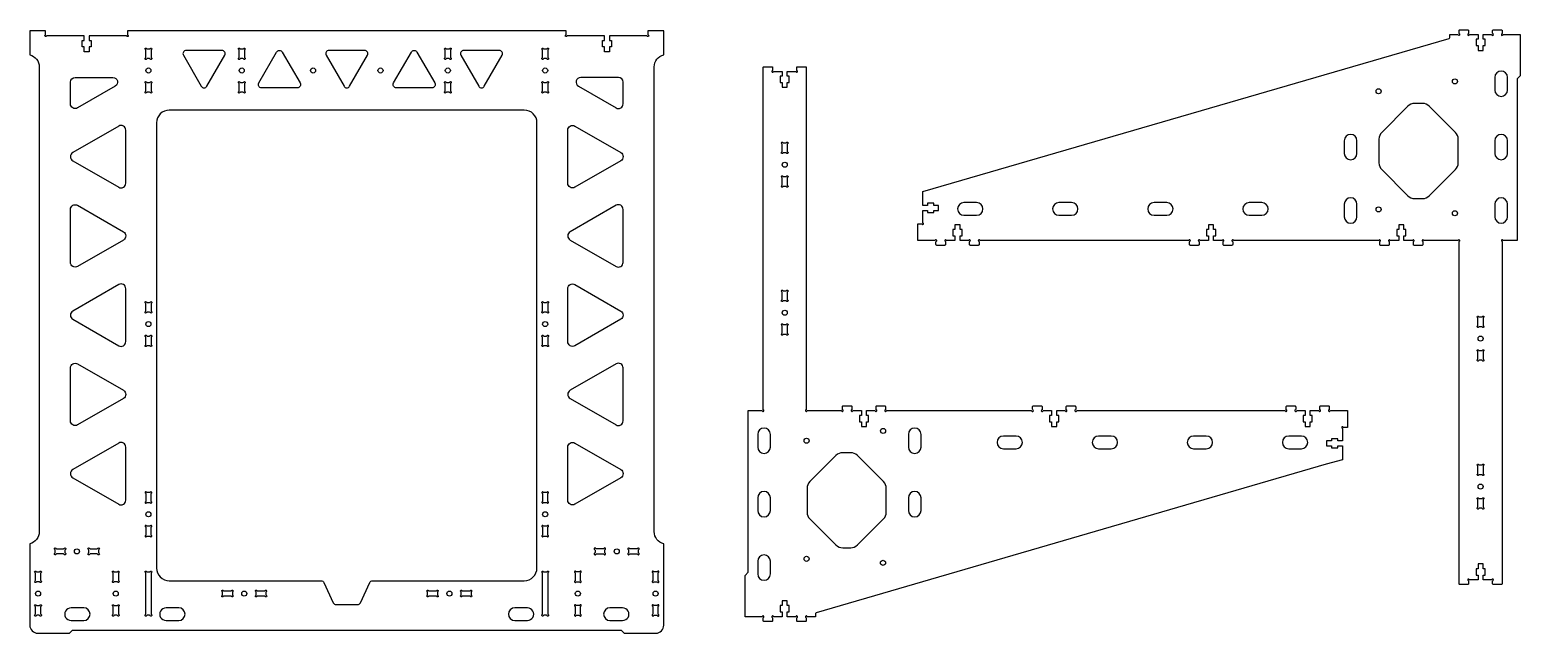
# Model space of a CAD drawing. Extents: x 46 to 2016, y 21 to 402.
# Drawn here: x 46 to 986, y 21 to 402 of the extents above; entities that cross this region are included whole.
import ezdxf

# ---------------------------------------------------------------- set-up
doc = ezdxf.new("R2010")
doc.units = 0
doc.header["$MEASUREMENT"] = 0
doc.layers.get('0').update_dxf_attribs({"linetype": 'CONTINUOUS'})

msp = doc.modelspace()

# ---------------------------------------------------------------- linework, layer by layer
at = {"color": 0}
msp.add_line((508.333552, 377.889804), (508.333555, 377.889804), dxfattribs=at)
for points in [[(420.648023, 20.984382), (440.648019, 20.984382, 0.4142137004), (445.648014, 25.984382), (445.648014, 77.334382, -0.3419984508), (439.64802, 85.080349), (439.648018, 378.238417, -0.3419983241), (445.648014, 385.984367), (445.648014, 400.984383), (435.648024, 400.984383), (435.648024, 398.750363, 0.2679491924), (435.898024, 398.31735, -1.3032230416), (435.215012, 397.634336, 0.2679482665), (434.782, 397.884334), (411.423028, 397.884337), (411.423028, 394.884366), (412.698023, 394.884366), (412.698023, 390.884337), (411.423028, 390.884337), (411.423028, 387.884337), (408.223017, 387.884337), (408.223017, 390.884337), (406.948023, 390.884337), (406.948023, 394.884366), (408.223017, 394.884366), (408.223017, 397.884337), (384.864047, 397.884337, 0.2679491924), (384.431033, 397.634337, -1.3032230416), (383.748019, 398.317349, 0.2679482665), (383.998018, 398.750361), (383.998021, 400.984383), (107.298022, 400.984383), (107.298022, 398.750363, 0.2679491924), (107.548022, 398.31735, -1.3032230416), (106.86501, 397.634336, 0.2679482665), (106.431998, 397.884334), (83.073026, 397.884337), (83.073026, 394.884366), (84.34802, 394.884366), (84.34802, 390.884337), (83.073026, 390.884337), (83.073026, 387.884337), (79.873015, 387.884337), (79.873015, 390.884337), (78.59802, 390.884337), (78.59802, 394.884366), (79.873015, 394.884366), (79.873015, 397.884337), (56.514045, 397.884337, 0.2679491924), (56.081031, 397.634337, -1.3032230416), (55.398017, 398.317349, 0.2679482665), (55.648016, 398.750361), (55.648019, 400.984383), (45.648029, 400.984383), (45.648029, 385.984368, -0.3419983241), (51.648009, 378.238417), (51.648026, 85.080349, -0.3419984508), (45.648029, 77.334382), (45.648029, 25.984382, 0.4142137004), (50.648024, 20.984382), (70.64802, 20.984382), (72.648024, 22.984382), (418.648156, 22.984243), (420.64816, 20.984243)], [(941.518133, 398.179905), (941.518092, 398.679293), (942.018133, 398.679293), (946.502555, 398.679293, -0.2679491924), (946.935567, 398.429293, 1.3032230416), (947.618581, 399.112304, -0.2679482665), (947.368583, 399.545316), (947.368583, 401.179345, -0.4142135624), (947.868583, 401.679345), (952.86858, 401.679345, -0.4142135624), (953.36858, 401.179345), (953.368577, 399.545318, -0.2679491924), (953.118577, 399.112305, 1.3032230416), (953.801589, 398.429291, -0.2679482665), (954.234601, 398.67929), (959.368566, 398.679293), (959.368566, 395.679321), (958.093572, 395.679321), (958.093572, 391.679293), (959.368566, 391.679293), (959.368566, 388.679293), (962.568577, 388.679293), (962.568577, 391.679293), (963.843572, 391.679293), (963.843572, 395.679321), (962.568577, 395.679321), (962.568577, 398.679293), (967.702571, 398.679293, -0.2679491924), (968.135583, 398.429293, 1.3032230416), (968.818597, 399.112304, -0.2679482665), (968.568599, 399.545316), (968.568599, 401.179345, -0.4142135624), (969.068599, 401.679345), (974.068597, 401.679345, -0.4142135624), (974.568597, 401.179345), (974.568594, 399.545318, -0.2679491924), (974.318594, 399.112305, 1.3032230416), (975.001605, 398.429291, -0.2679482805), (975.434617, 398.67929), (985.968581, 398.679291), (985.968581, 393.679291), (985.968581, 372.679323), (983.968581, 370.679319), (983.968581, 268.679321), (975.434617, 268.679324, -0.2679482665), (975.001606, 268.929322, 1.3032230416), (974.318594, 268.246307, -0.2679491924), (974.568594, 267.813295), (974.568597, 52.179238, -0.4142135624), (974.068597, 51.679238), (969.068599, 51.679238, -0.4142135624), (968.568599, 52.179238), (968.568599, 53.813266, -0.2679482665), (968.818597, 54.246278, 1.3032230298), (968.135583, 54.92929, -0.2679491924), (967.702571, 54.67929), (962.568577, 54.67929), (962.568577, 57.679262), (963.843572, 57.679262), (963.843572, 61.67929), (962.568577, 61.67929), (962.568577, 64.67929), (959.368566, 64.67929), (959.368566, 61.67929), (958.093572, 61.67929), (958.093572, 57.679262), (959.368566, 57.679262), (959.368566, 54.67929), (954.234601, 54.679293, -0.2679482665), (953.801589, 54.929291, 1.3032230416), (953.118577, 54.246276, -0.2679491924), (953.368577, 53.813264), (953.36858, 52.179238, -0.4142135624), (952.86858, 51.679238), (947.868583, 51.679238, -0.4142135624), (947.368583, 52.179227), (947.368583, 267.813297, -0.2679482665), (947.618581, 268.246309, 1.3032230416), (946.935567, 268.929321, -0.2679491924), (946.502555, 268.679321), (925.434617, 268.679324, -0.2679482665), (925.001606, 268.929322, 1.3032230416), (924.318594, 268.246307, -0.2679491924), (924.568594, 267.813295), (924.568597, 266.179269, -0.4142135624), (924.068597, 265.679269), (919.068599, 265.679269, -0.4142135624), (918.568599, 266.179269), (918.568599, 267.813297, -0.2679482665), (918.818597, 268.246309, 1.3032230416), (918.135583, 268.929321, -0.2679491924), (917.702571, 268.679321), (912.568577, 268.679321), (912.568577, 271.679293), (913.843572, 271.679293), (913.843572, 275.679321), (912.568577, 275.679321), (912.568577, 278.679321), (909.368566, 278.679321), (909.368566, 275.679321), (908.093572, 275.679321), (908.093572, 271.679293), (909.368566, 271.679293), (909.368566, 268.679321), (904.234601, 268.679324, -0.2679482665), (903.801589, 268.929322, 1.3032230416), (903.118577, 268.246307, -0.2679491924), (903.368577, 267.813295), (903.36858, 266.179269, -0.4142135624), (902.86858, 265.679269), (897.868583, 265.679269, -0.4142135624), (897.368583, 266.179269), (897.368583, 267.813297, -0.2679482665), (897.618581, 268.246309, 1.3032230416), (896.935567, 268.929321, -0.2679491924), (896.502555, 268.679321), (805.434613, 268.679324, -0.2679482665), (805.001602, 268.929322, 1.3032230416), (804.31859, 268.246307, -0.2679491924), (804.56859, 267.813295), (804.568593, 266.179269, -0.4142135624), (804.068593, 265.679269), (799.068595, 265.679269, -0.4142135624), (798.568595, 266.179269), (798.568595, 267.813297, -0.2679482665), (798.818593, 268.246309, 1.3032230416), (798.135579, 268.929321, -0.2679491924), (797.702567, 268.679321), (792.568573, 268.679321), (792.568573, 271.679293), (793.843568, 271.679293), (793.843568, 275.679321), (792.568573, 275.679321), (792.568573, 278.679321), (789.368562, 278.679321), (789.368562, 275.679321), (788.093568, 275.679321), (788.093568, 271.679293), (789.368562, 271.679293), (789.368562, 268.679321), (784.234597, 268.679324, -0.2679482665), (783.801586, 268.929322, 1.3032230416), (783.118574, 268.246307, -0.2679491924), (783.368574, 267.813295), (783.368577, 266.179269, -0.4142135624), (782.868577, 265.679269), (777.868579, 265.679269, -0.4142135624), (777.368579, 266.179269), (777.368579, 267.813297, -0.2679482665), (777.618577, 268.246309, 1.3032230416), (776.935563, 268.929321, -0.2679491924), (776.502551, 268.679321), (645.434617, 268.679324, -0.2679482665), (645.001605, 268.929322, 1.3032230416), (644.318593, 268.246307, -0.2679491924), (644.568593, 267.813295), (644.568596, 266.179269, -0.4142135624), (644.068596, 265.679269), (639.068599, 265.679269, -0.4142135624), (638.568599, 266.179269), (638.568599, 267.813297, -0.2679482665), (638.818597, 268.246309, 1.3032230416), (638.135583, 268.929321, -0.2679491924), (637.702571, 268.679321), (632.568577, 268.679321), (632.568577, 271.679293), (633.843571, 271.679293), (633.843571, 275.679321), (632.568577, 275.679321), (632.568577, 278.679321), (629.368566, 278.679321), (629.368566, 275.679321), (628.093571, 275.679321), (628.093571, 271.679293), (629.368566, 271.679293), (629.368566, 268.679321), (624.234601, 268.679324, -0.2679482665), (623.801589, 268.929322, 1.3032230416), (623.118577, 268.246307, -0.2679491924), (623.368577, 267.813295), (623.36858, 266.179269, -0.4142135624), (622.86858, 265.679269), (617.868583, 265.679269, -0.4142135624), (617.368583, 266.179269), (617.368583, 267.813297, -0.2679482665), (617.618581, 268.246309, 1.3032230416), (616.935566, 268.929321, -0.2679491924), (616.502554, 268.679321), (605.968554, 268.679321), (605.968554, 279.32932), (608.202601, 279.32932, -0.2679491924), (608.635613, 279.07932, 1.3032230298), (609.318627, 279.762332, -0.2679482665), (609.068629, 280.195344), (609.068626, 287.729315), (612.068598, 287.729315), (612.068598, 286.45432), (616.068626, 286.45432), (616.068626, 287.729315), (619.068626, 287.729315), (619.068626, 290.929326), (616.068626, 290.929326), (616.068626, 292.20432), (612.068598, 292.20432), (612.068598, 290.929326), (609.068626, 290.929326), (609.068626, 299.677483), (941.15807, 396.258644, 0.3333698242), (941.518133, 396.738663), (941.518133, 398.179293)], [(541.384016, 31.889138), (541.384057, 31.389749), (540.884016, 31.389749), (536.399594, 31.389749, -0.2679491924), (535.966581, 31.639749, 1.3032230416), (535.283567, 30.956738, -0.2679482665), (535.533566, 30.523726), (535.533566, 28.889697, -0.4142135624), (535.033566, 28.389697), (530.033569, 28.389697, -0.4142135624), (529.533569, 28.889697), (529.533572, 30.523724, -0.2679491924), (529.783572, 30.956736, 1.3032230416), (529.10056, 31.63975, -0.2679482665), (528.667548, 31.389752), (523.533583, 31.389749), (523.533583, 34.389721), (524.808577, 34.389721), (524.808577, 38.389749), (523.533583, 38.389749), (523.533583, 41.389749), (520.333572, 41.389749), (520.333572, 38.389749), (519.058577, 38.389749), (519.058577, 34.389721), (520.333572, 34.389721), (520.333572, 31.389749), (515.199578, 31.389749, -0.2679491924), (514.766565, 31.639749, 1.3032230416), (514.083551, 30.956738, -0.2679482665), (514.33355, 30.523726), (514.33355, 28.889697, -0.4142135624), (513.83355, 28.389697), (508.833552, 28.389697, -0.4142135624), (508.333552, 28.889697), (508.333555, 30.523724, -0.2679491924), (508.583555, 30.956736, 1.3032230416), (507.900544, 31.63975, -0.2679482805), (507.467532, 31.389752), (496.933568, 31.389751), (496.933568, 36.389751), (496.933568, 57.389719), (498.933568, 59.389723), (498.933568, 161.389721), (507.467532, 161.389718, -0.2679482665), (507.900543, 161.139719, 1.3032230416), (508.583555, 161.822734, -0.2679491924), (508.333555, 162.255747), (508.333552, 377.889804, -0.4142135624), (508.833552, 378.389804), (513.83355, 378.389804, -0.4142135624), (514.33355, 377.889804), (514.33355, 376.255776, -0.2679482665), (514.083551, 375.822764, 1.3032230298), (514.766565, 375.139752, -0.2679491924), (515.199578, 375.389752), (520.333572, 375.389752), (520.333572, 372.38978), (519.058577, 372.38978), (519.058577, 368.389752), (520.333572, 368.389752), (520.333572, 365.389752), (523.533583, 365.389752), (523.533583, 368.389752), (524.808577, 368.389752), (524.808577, 372.38978), (523.533583, 372.38978), (523.533583, 375.389752), (528.667548, 375.389749, -0.2679482665), (529.10056, 375.13975, 1.3032230416), (529.783572, 375.822765, -0.2679491924), (529.533572, 376.255778), (529.533569, 377.889804, -0.4142135624), (530.033569, 378.389804), (535.033566, 378.389804, -0.4142135624), (535.533566, 377.889796), (535.533566, 162.255745, -0.2679482665), (535.283567, 161.822733, 1.3032230416), (535.966581, 161.139721, -0.2679491924), (536.399594, 161.389721), (547.467532, 161.389718), (557.467532, 161.389718, -0.2679482665), (557.900543, 161.139719, 1.3032230416), (558.583555, 161.822734, -0.2679491924), (558.333555, 162.255747), (558.333552, 163.889773, -0.4142135624), (558.833552, 164.389773), (563.83355, 164.389773, -0.4142135624), (564.33355, 163.889773), (564.33355, 162.255745, -0.2679482665), (564.083551, 161.822733, 1.3032230416), (564.766565, 161.139721, -0.2679491924), (565.199578, 161.389721), (570.333572, 161.389721), (570.333572, 158.389749), (569.058577, 158.389749), (569.058577, 154.389721), (570.333572, 154.389721), (570.333572, 151.389721), (573.533583, 151.389721), (573.533583, 154.389721), (574.808577, 154.389721), (574.808577, 158.389749), (573.533583, 158.389749), (573.533583, 161.389721), (578.667548, 161.389718, -0.2679482665), (579.10056, 161.139719, 1.3032230416), (579.783572, 161.822734, -0.2679491924), (579.533572, 162.255747), (579.533569, 163.889773, -0.4142135624), (580.033569, 164.389773), (585.033566, 164.389773, -0.4142135624), (585.533566, 163.889773), (585.533566, 162.255745, -0.2679482665), (585.283567, 161.822733, 1.3032230416), (585.966581, 161.139721, -0.2679491924), (586.399594, 161.389721), (677.467536, 161.389718, -0.2679482665), (677.900547, 161.139719, 1.3032230416), (678.583559, 161.822734, -0.2679491924), (678.333559, 162.255747), (678.333556, 163.889773, -0.4142135624), (678.833556, 164.389773), (683.833554, 164.389773, -0.4142135624), (684.333554, 163.889773), (684.333554, 162.255745, -0.2679482665), (684.083555, 161.822733, 1.3032230416), (684.766569, 161.139721, -0.2679491924), (685.199582, 161.389721), (690.333576, 161.389721), (690.333576, 158.389749), (689.058581, 158.389749), (689.058581, 154.389721), (690.333576, 154.389721), (690.333576, 151.389721), (693.533587, 151.389721), (693.533587, 154.389721), (694.808581, 154.389721), (694.808581, 158.389749), (693.533587, 158.389749), (693.533587, 161.389721), (698.667552, 161.389718, -0.2679482665), (699.100563, 161.139719, 1.3032230416), (699.783575, 161.822734, -0.2679491924), (699.533575, 162.255747), (699.533572, 163.889773, -0.4142135624), (700.033572, 164.389773), (705.03357, 164.389773, -0.4142135624), (705.53357, 163.889773), (705.53357, 162.255745, -0.2679482665), (705.283571, 161.822733, 1.3032230416), (705.966585, 161.139721, -0.2679491924), (706.399598, 161.389721), (837.467532, 161.389718, -0.2679482665), (837.900544, 161.139719, 1.3032230416), (838.583556, 161.822734, -0.2679491924), (838.333556, 162.255747), (838.333553, 163.889773, -0.4142135624), (838.833553, 164.389773), (843.83355, 164.389773, -0.4142135624), (844.33355, 163.889773), (844.33355, 162.255745, -0.2679482665), (844.083551, 161.822733, 1.3032230416), (844.766565, 161.139721, -0.2679491924), (845.199578, 161.389721), (850.333572, 161.389721), (850.333572, 158.389749), (849.058578, 158.389749), (849.058578, 154.389721), (850.333572, 154.389721), (850.333572, 151.389721), (853.533583, 151.389721), (853.533583, 154.389721), (854.808578, 154.389721), (854.808578, 158.389749), (853.533583, 158.389749), (853.533583, 161.389721), (858.667548, 161.389718, -0.2679482665), (859.10056, 161.139719, 1.3032230416), (859.783572, 161.822734, -0.2679491924), (859.533572, 162.255747), (859.533569, 163.889773, -0.4142135624), (860.033569, 164.389773), (865.033566, 164.389773, -0.4142135624), (865.533566, 163.889773), (865.533566, 162.255745, -0.2679482665), (865.283567, 161.822733, 1.3032230416), (865.966582, 161.139721, -0.2679491924), (866.399595, 161.389721), (876.933595, 161.389721), (876.933595, 150.739722), (874.699548, 150.739722, -0.2679491924), (874.266535, 150.989722, 1.3032230298), (873.583521, 150.30671, -0.2679482665), (873.83352, 149.873698), (873.833523, 142.339727), (870.833551, 142.339727), (870.833551, 143.614722), (866.833523, 143.614722), (866.833523, 142.339727), (863.833523, 142.339727), (863.833523, 139.139716), (866.833523, 139.139716), (866.833523, 137.864722), (870.833551, 137.864722), (870.833551, 139.139716), (873.833523, 139.139716), (873.833523, 130.364086), (863.46246, 127.599067), (541.744079, 33.810397, 0.3333698242), (541.384016, 33.330379), (541.384016, 31.889749)]]:
    msp.add_lwpolyline(points, format="xyb", dxfattribs=at)
msp.add_lwpolyline([(107.298022, 400.984383), (107.306934, 400.984383)], dxfattribs=at)
for points in [[(118.573062, 383.917398, 0.2679482665), (118.823061, 384.35041), (118.823064, 388.81836, 0.2679491924), (118.573064, 389.251373, -1.3032230416), (119.256076, 389.934387, 0.2679482665), (119.689088, 389.684388), (121.256955, 389.684385, 0.2679491924), (121.689967, 389.934385, -1.3032230416), (122.372981, 389.251374, 0.2679482665), (122.122983, 388.818362), (122.122983, 384.350412, 0.2679491924), (122.372983, 383.9174, -1.3032230416), (121.689972, 383.234386, 0.2679482665), (121.25696, 383.484384), (119.689089, 383.484387, 0.2679491924), (119.256076, 383.234387, -1.3032230416)], [(153.839367, 366.113772, 0.5773502692), (157.346771, 366.113772), (168.619953, 385.639497, 0.5773502692), (166.866252, 388.676997), (144.319886, 388.676997, 0.5773502692), (142.566185, 385.639497)], [(178.149315, 389.934387, 0.2679482665), (178.582327, 389.684388), (180.150194, 389.684385, 0.2679491924), (180.583207, 389.934385, -1.3032230416), (181.266221, 389.251374, 0.2679482665), (181.016223, 388.818362), (181.016223, 384.350412, 0.2679491924), (181.266223, 383.9174, -1.3032230416), (180.583211, 383.234386, 0.2679482665), (180.150199, 383.484384), (178.582329, 383.484387, 0.2679491924), (178.149315, 383.234387, -1.3032230416), (177.466301, 383.917398, 0.2679482618), (177.7163, 384.35041), (177.716303, 388.81836, 0.2679491924), (177.466303, 389.251373, -1.3032230416)], [(201.385751, 387.664497, -0.5773502692), (204.893155, 387.664497), (216.166337, 368.138772, -0.5773502692), (214.412636, 365.101272), (191.866271, 365.101272, -0.5773502692), (190.112569, 368.138772)], [(243.885732, 366.113772, 0.5773502692), (247.393136, 366.113772), (258.666318, 385.639497, 0.5773502692), (256.912617, 388.676997), (234.366252, 388.676997, 0.5773502692), (232.61255, 385.639497)], [(276.87482, 365.101272, -0.5773502692), (275.121118, 368.138772), (286.3943, 387.664497, -0.5773502692), (289.901704, 387.664497), (301.174886, 368.138772, -0.5773502692), (299.421185, 365.101272)], [(307.498034, 389.251373, -1.3032230416), (308.181046, 389.934387, 0.2679482665), (308.614058, 389.684388), (310.181925, 389.684385, 0.2679491924), (310.614938, 389.934385, -1.3032230416), (311.297952, 389.251374, 0.2679482665), (311.047954, 388.818362), (311.047954, 384.350412, 0.2679491924), (311.297954, 383.9174, -1.3032230416), (310.614942, 383.234386, 0.2679482665), (310.18193, 383.484384), (308.61406, 383.484387, 0.2679491924), (308.181046, 383.234387, -1.3032230416), (307.498032, 383.917398, 0.2679482618), (307.748031, 384.35041), (307.748034, 388.81836, 0.2679491924)], [(319.374801, 388.676997, 0.5773502692), (317.621099, 385.639497), (328.894281, 366.113772, 0.5773502692), (332.401685, 366.113772), (343.674867, 385.639497, 0.5773502692), (341.921166, 388.676997)], [(372.039972, 383.234386, 0.2679482665), (371.60696, 383.484384), (370.03909, 383.484387, 0.2679491924), (369.606077, 383.234387, -1.3032230416), (368.923063, 383.917398, 0.2679482665), (369.173062, 384.35041), (369.173065, 388.81836, 0.2679491924), (368.923065, 389.251373, -1.3032230416), (369.606076, 389.934387, 0.2679482665), (370.039088, 389.684388), (371.606956, 389.684385, 0.2679491924), (372.039968, 389.934385, -1.3032230416), (372.722982, 389.251374, 0.2679482665), (372.472984, 388.818362), (372.472984, 384.350412, 0.2679491924), (372.722984, 383.9174, -1.3032230416)], [(71.2927, 368.645498, -0.414213558), (74.2927, 371.645498), (98.023548, 371.645498, -0.7673269939), (99.523548, 366.047422), (75.7927, 352.34641, -0.5773502692), (71.2927, 354.944486)], [(121.256955, 368.484386, 0.2679491924), (121.689967, 368.734386, -1.3032230416), (122.372981, 368.051374, 0.2679482665), (122.122983, 367.618362), (122.122983, 363.150413, 0.2679491924), (122.372983, 362.7174, -1.3032230416), (121.689972, 362.034386, 0.2679482665), (121.25696, 362.284384), (119.689089, 362.284387, 0.2679491924), (119.256076, 362.034387, -1.3032230416), (118.573062, 362.717399, 0.2679482665), (118.823061, 363.150411), (118.823064, 367.618361, 0.2679491924), (118.573064, 368.051374, -1.3032230416), (119.256076, 368.734388, 0.2679482665), (119.689088, 368.484389)], [(177.466301, 362.717399, 0.2679482665), (177.7163, 363.150411), (177.716303, 367.618361, 0.2679491924), (177.466303, 368.051374, -1.3032230416), (178.149315, 368.734388, 0.2679482665), (178.582327, 368.484389), (180.150194, 368.484386, 0.2679491924), (180.583207, 368.734386, -1.3032230416), (181.266221, 368.051374, 0.2679482665), (181.016223, 367.618362), (181.016223, 363.150413, 0.2679491924), (181.266223, 362.7174, -1.3032230416), (180.583211, 362.034386, 0.2679482665), (180.150199, 362.284384), (178.582329, 362.284387, 0.2679491924), (178.149315, 362.034387, -1.3032230416)], [(308.181046, 368.734388, 0.2679482665), (308.614058, 368.484389), (310.181925, 368.484386, 0.2679491924), (310.614938, 368.734386, -1.3032230416), (311.297952, 368.051374, 0.2679482665), (311.047954, 367.618362), (311.047954, 363.150413, 0.2679491924), (311.297954, 362.7174, -1.3032230416), (310.614942, 362.034386, 0.2679482665), (310.18193, 362.284384), (308.61406, 362.284387, 0.2679491924), (308.181046, 362.034387, -1.3032230416), (307.498032, 362.717399, 0.2679482665), (307.748031, 363.150411), (307.748034, 367.618361, 0.2679491924), (307.498034, 368.051374, -1.3032230416)], [(368.923065, 368.051374, -1.3032230416), (369.606076, 368.734388, 0.2679482665), (370.039088, 368.484389), (371.606956, 368.484386, 0.2679491924), (372.039968, 368.734386, -1.3032230416), (372.722982, 368.051374, 0.2679482665), (372.472984, 367.618362), (372.472984, 363.150413, 0.2679491924), (372.722984, 362.7174, -1.3032230416), (372.039972, 362.034386, 0.2679482665), (371.60696, 362.284384), (370.03909, 362.284387, 0.2679491924), (369.606077, 362.034387, -1.3032230416), (368.923063, 362.717399, 0.2679482665), (369.173062, 363.150411), (369.173065, 367.618361, 0.2679491924)], [(420.003343, 368.645498, 0.414213558), (417.003343, 371.645498), (393.272494, 371.645498, 0.7673269939), (391.772494, 366.047422), (415.503343, 352.34641, 0.5773502692), (420.003343, 354.944486)], [(977.968581, 363.67932), (977.968581, 371.679321, 1), (969.968581, 371.679321), (969.968581, 363.67932, 0.9999999131)], [(252.373932, 38.984383, 0.2914636959), (254.186517, 40.139082), (260.16283, 52.954129, -0.2914637669), (261.975417, 54.108827), (357.648024, 54.108803, 0.4135115436), (365.648024, 62.089601), (365.648024, 342.984385, 0.4142134452), (357.648022, 350.984384), (133.648021, 350.984371, 0.4142134449), (125.648033, 342.984385), (125.648021, 62.089657, 0.4135115436), (133.648021, 54.108859), (229.419059, 54.108835, -0.2930389508), (231.236521, 52.9436), (237.112826, 40.149619, 0.2930390218), (238.930288, 38.984383)], [(896.863952, 332.712663), (896.863941, 317.683225, 0.1989123175), (898.621296, 313.440583), (915.106563, 296.955292, 0.1989124853), (919.349203, 295.197927), (924.37864, 295.197924, 0.1989124853), (928.621283, 296.955281), (945.106579, 313.440544, 0.1989123175), (946.863941, 317.683183), (946.863953, 332.712612, 0.1989123361), (945.106594, 336.955253), (928.621311, 353.440535, 0.1989123583), (924.378671, 355.197895), (919.349234, 355.197895, 0.1989123583), (915.106593, 353.440536), (898.621311, 336.955253, 0.1989123361)], [(72.7927, 324.24452, 0.5773502692), (72.7927, 319.048367), (101.7197, 302.347356, 0.5773502692), (106.2197, 304.945432), (106.2197, 338.347455, 0.5773502692), (101.7197, 340.945531)], [(418.503343, 324.24452, -0.5773502692), (418.503343, 319.048367), (389.576343, 302.347356, -0.5773502692), (385.076343, 304.945432), (385.076343, 338.347455, -0.5773502692), (389.576343, 340.945531)], [(523.83354, 324.513217, -1.3032230416), (523.150528, 323.830203, 0.2679482665), (522.717516, 324.080202), (521.149649, 324.080205, 0.2679491924), (520.716635, 323.830205, -1.3032230416), (520.033621, 324.513217, 0.2679482665), (520.28362, 324.946229), (520.28362, 329.414178, 0.2679491924), (520.03362, 329.847191, -1.3032230416), (520.716632, 330.530205, 0.2679482665), (521.149644, 330.280207), (522.717514, 330.280204, 0.2679491924), (523.150527, 330.530204, -1.3032230416), (523.833541, 329.847192, 0.2679482665), (523.583543, 329.41418), (523.58354, 324.94623, 0.2679491924)], [(882.968581, 323.67932), (882.968581, 331.679321, 1), (874.968581, 331.679321), (874.968581, 323.67932, 0.9999999131)], [(977.968581, 323.67932), (977.968581, 331.679321, 1), (969.968581, 331.679321), (969.968581, 323.67932, 0.9999999131)], [(520.033621, 303.313217, 0.2679482665), (520.28362, 303.746229), (520.28362, 308.214179, 0.2679491924), (520.03362, 308.647191, -1.3032230416), (520.716632, 309.330205, 0.2679482665), (521.149644, 309.080207), (522.717514, 309.080204, 0.2679491924), (523.150527, 309.330204, -1.3032230416), (523.833541, 308.647193, 0.2679482618), (523.583543, 308.214181), (523.58354, 303.746231, 0.2679491924), (523.83354, 303.313218, -1.3032230416), (523.150528, 302.630204, 0.2679482665), (522.717516, 302.880203), (521.149649, 302.880206, 0.2679491924), (520.716635, 302.630206, -1.3032230416)], [(642.968584, 292.679322), (634.968584, 292.679322, 0.9999999789), (634.968584, 284.679322), (642.968584, 284.679322, 0.9999999131)], [(702.968584, 292.679322), (694.968584, 292.679322, 0.9999999789), (694.968584, 284.679322), (702.968584, 284.679322, 0.9999999131)], [(762.968584, 292.679322), (754.968584, 292.679322, 0.9999999789), (754.968584, 284.679322), (762.968584, 284.679322, 0.9999999131)], [(822.968584, 292.679322), (814.968584, 292.679322, 0.9999999789), (814.968584, 284.679322), (822.968584, 284.679322, 0.9999999131)], [(882.968581, 283.67932), (882.968581, 291.679321, 1), (874.968581, 291.679321), (874.968581, 283.67932, 0.9999999131)], [(969.968581, 291.679321), (969.968581, 283.67932, 0.9999999131), (977.968581, 283.67932), (977.968581, 291.679321, 1)], [(75.7927, 252.34641, -0.5773502692), (71.2927, 254.944486), (71.2927, 288.346509, -0.5773502692), (75.7927, 290.944585), (104.7197, 274.243574, -0.5773502692), (104.7197, 269.047421)], [(415.503343, 252.346362, 0.5773502692), (420.003343, 254.944438), (420.003343, 288.346461, 0.5773502692), (415.503343, 290.944537), (386.576343, 274.243526, 0.5773502692), (386.576343, 269.047373)], [(106.2197, 238.347455, 0.5773502692), (101.7197, 240.945531), (72.7927, 224.24452, 0.5773502692), (72.7927, 219.048367), (101.7197, 202.347356, 0.5773502692), (106.2197, 204.945432)], [(418.503343, 224.24452, -0.5773502692), (418.503343, 219.048367), (389.576343, 202.347356, -0.5773502692), (385.076343, 204.945432), (385.076343, 238.347455, -0.5773502692), (389.576343, 240.945531)], [(522.717508, 236.899373, 0.2679491924), (523.150521, 237.149373, -1.3032230416), (523.833535, 236.466361, 0.2679482665), (523.583537, 236.033349), (523.583534, 231.565399, 0.2679491924), (523.833534, 231.132386, -1.3032230416), (523.150522, 230.449372, 0.2679482665), (522.71751, 230.699371), (521.149643, 230.699374, 0.2679491924), (520.716629, 230.449374, -1.3032230416), (520.033615, 231.132386, 0.2679482665), (520.283614, 231.565398), (520.283614, 236.033347, 0.2679491924), (520.033614, 236.46636, -1.3032230416), (520.716626, 237.149374, 0.2679482665), (521.149638, 236.899376)], [(122.372983, 223.917403, -1.3032230416), (121.689972, 223.234389, 0.2679482665), (121.25696, 223.484387), (119.689089, 223.48439, 0.2679491924), (119.256076, 223.23439, -1.3032230416), (118.573062, 223.917402, 0.2679482665), (118.823061, 224.350414), (118.823064, 228.818364, 0.2679491924), (118.573064, 229.251377, -1.3032230416), (119.256076, 229.934391, 0.2679482665), (119.689088, 229.684392), (121.256955, 229.684389, 0.2679491924), (121.689967, 229.934389, -1.3032230416), (122.372981, 229.251377, 0.2679482665), (122.122983, 228.818365), (122.122983, 224.350416, 0.2679491924)], [(369.606076, 229.934391, 0.2679482665), (370.039088, 229.684392), (371.606956, 229.684389, 0.2679491924), (372.039968, 229.934389, -1.3032230416), (372.722982, 229.251377, 0.2679482665), (372.472984, 228.818365), (372.472984, 224.350416, 0.2679491924), (372.722984, 223.917403, -1.3032230416), (372.039972, 223.234389, 0.2679482665), (371.60696, 223.484387), (370.03909, 223.48439, 0.2679491924), (369.606077, 223.23439, -1.3032230416), (368.923063, 223.917402, 0.2679482665), (369.173062, 224.350414), (369.173065, 228.818364, 0.2679491924), (368.923065, 229.251377, -1.3032230416)], [(959.068613, 220.136655, -1.3032230416), (959.751625, 220.819669, 0.2679482665), (960.184637, 220.569671), (961.752504, 220.569668, 0.2679491924), (962.185517, 220.819668, -1.3032230416), (962.868531, 220.136657, 0.2679482665), (962.618533, 219.703645), (962.618533, 215.235695, 0.2679491924), (962.868533, 214.802682, -1.3032230416), (962.185521, 214.119668, 0.2679482665), (961.752509, 214.369667), (960.184639, 214.36967, 0.2679491924), (959.751625, 214.11967, -1.3032230416), (959.068611, 214.802681, 0.2679482618), (959.31861, 215.235693), (959.318613, 219.703643, 0.2679491924)], [(122.372981, 208.051378, 0.2679482665), (122.122983, 207.618366), (122.122983, 203.150416, 0.2679491924), (122.372983, 202.717404, -1.3032230416), (121.689972, 202.03439, 0.2679482665), (121.25696, 202.284388), (119.689089, 202.284391, 0.2679491924), (119.256076, 202.034391, -1.3032230416), (118.573062, 202.717402, 0.2679482665), (118.823061, 203.150414), (118.823064, 207.618364, 0.2679491924), (118.573064, 208.051378, -1.3032230416), (119.256076, 208.734392, 0.2679482665), (119.689088, 208.484393), (121.256955, 208.48439, 0.2679491924), (121.689967, 208.73439, -1.3032230416)], [(368.923063, 202.717402, 0.2679482665), (369.173062, 203.150414), (369.173065, 207.618364, 0.2679491924), (368.923065, 208.051378, -1.3032230416), (369.606076, 208.734392, 0.2679482665), (370.039088, 208.484393), (371.606956, 208.48439, 0.2679491924), (372.039968, 208.73439, -1.3032230416), (372.722982, 208.051378, 0.2679482665), (372.472984, 207.618366), (372.472984, 203.150416, 0.2679491924), (372.722984, 202.717404, -1.3032230416), (372.039972, 202.03439, 0.2679482665), (371.60696, 202.284388), (370.03909, 202.284391, 0.2679491924), (369.606077, 202.034391, -1.3032230416)], [(520.716629, 209.249375, -1.3032230416), (520.033615, 209.932386, 0.2679482665), (520.283614, 210.365398), (520.283614, 214.833348, 0.2679491924), (520.033614, 215.26636, -1.3032230416), (520.716626, 215.949374, 0.2679482665), (521.149638, 215.699376), (522.717508, 215.699373, 0.2679491924), (523.150521, 215.949373, -1.3032230416), (523.833535, 215.266362, 0.2679482618), (523.583537, 214.83335), (523.583534, 210.3654, 0.2679491924), (523.833534, 209.932387, -1.3032230416), (523.150522, 209.249373, 0.2679482665), (522.71751, 209.499372), (521.149643, 209.499375, 0.2679491924)], [(962.185517, 199.619669, -1.3032230416), (962.868531, 198.936657, 0.2679482665), (962.618533, 198.503645), (962.618533, 194.035696, 0.2679491924), (962.868533, 193.602682, -1.3032230416), (962.185521, 192.919668, 0.2679482665), (961.752509, 193.169667), (960.184639, 193.16967, 0.2679491924), (959.751625, 192.91967, -1.3032230416), (959.068611, 193.602682, 0.2679482665), (959.31861, 194.035694), (959.318613, 198.503644, 0.2679491924), (959.068613, 198.936656, -1.3032230416), (959.751625, 199.61967, 0.2679482665), (960.184637, 199.369672), (961.752504, 199.369669, 0.2679491924)], [(75.7927, 152.34641, -0.5773502692), (71.2927, 154.944486), (71.2927, 188.346509, -0.5773502692), (75.7927, 190.944585), (104.7197, 174.243574, -0.5773502692), (104.7197, 169.047421)], [(415.503343, 152.34641, 0.5773502692), (420.003343, 154.944486), (420.003343, 188.346509, 0.5773502692), (415.503343, 190.944585), (386.576343, 174.243574, 0.5773502692), (386.576343, 169.047421)], [(106.2197, 138.347455, 0.5773502692), (101.7197, 140.945531), (72.7927, 124.24452, 0.5773502692), (72.7927, 119.048367), (101.7197, 102.347356, 0.5773502692), (106.2197, 104.945432)], [(389.576343, 102.347356, -0.5773502692), (385.076343, 104.945432), (385.076343, 138.347455, -0.5773502692), (389.576343, 140.945531), (418.503343, 124.24452, -0.5773502692), (418.503343, 119.048367)], [(504.933568, 146.389722), (504.933568, 138.389721, 1), (512.933568, 138.389721), (512.933568, 146.389721, 0.9999999131)], [(607.933568, 138.389721), (607.933568, 146.389721, 0.9999999131), (599.933568, 146.389722), (599.933568, 138.389721, 1)], [(659.933565, 137.38972), (667.933565, 137.38972, 0.9999999789), (667.933565, 145.38972), (659.933564, 145.38972, 0.9999999131)], [(727.933565, 145.38972), (719.933564, 145.38972, 0.9999999131), (719.933565, 137.38972), (727.933565, 137.38972, 0.9999999789)], [(787.933565, 145.38972), (779.933564, 145.38972, 0.9999999131), (779.933565, 137.38972), (787.933565, 137.38972, 0.9999999789)], [(847.933565, 145.38972), (839.933564, 145.38972, 0.9999999131), (839.933565, 137.38972), (847.933565, 137.38972, 0.9999999789)], [(536.038208, 112.385859), (536.038196, 97.356429, 0.1989123361), (537.795555, 93.113789), (554.280837, 76.628507, 0.1989123583), (558.523478, 74.871147), (563.552915, 74.871147, 0.1989123583), (567.795556, 76.628506), (584.280837, 93.113789, 0.1989123361), (586.038197, 97.35638), (586.038208, 112.385818, 0.1989123175), (584.280853, 116.628459), (567.795585, 133.11375, 0.1989124853), (563.552946, 134.871115), (558.523509, 134.871119, 0.1989124853), (554.280866, 133.113762), (537.79557, 116.628497, 0.1989123175)], [(959.31861, 121.854861), (959.318613, 126.322811, 0.2679491924), (959.068613, 126.755823, -1.3032230416), (959.751625, 127.438837, 0.2679482665), (960.184637, 127.188839), (961.752504, 127.188836, 0.2679491924), (962.185517, 127.438836, -1.3032230416), (962.868531, 126.755825, 0.2679482665), (962.618533, 126.322813), (962.618533, 121.854863, 0.2679491924), (962.868533, 121.42185, -1.3032230416), (962.185521, 120.738836, 0.2679482665), (961.752509, 120.988835), (960.184639, 120.988838, 0.2679491924), (959.751625, 120.738838, -1.3032230416), (959.068611, 121.421849, 0.2679482618)], [(121.257001, 109.684452), (119.689133, 109.684449, -0.2679491924), (119.25612, 109.934449, 1.3032230416), (118.573106, 109.251437, -0.2679482665), (118.823105, 108.818425), (118.823105, 104.350476, -0.2679491924), (118.573105, 103.917463, 1.3032230416), (119.256117, 103.234449, -0.2679482665), (119.689129, 103.484447), (121.256999, 103.48445, -0.2679491924), (121.690011, 103.23445, 1.3032230416), (122.373025, 103.917462, -0.2679482665), (122.123027, 104.350474), (122.123024, 108.818424, -0.2679491924), (122.373024, 109.251437, 1.3032230416), (121.690013, 109.934451, -0.2679482665)], [(369.606116, 103.234449, -0.2679482665), (370.039128, 103.484447), (371.606998, 103.48445, -0.2679491924), (372.040011, 103.23445, 1.3032230416), (372.723025, 103.917462, -0.2679482665), (372.473027, 104.350474), (372.473024, 108.818424, -0.2679491924), (372.723024, 109.251437, 1.3032230416), (372.040012, 109.934451, -0.2679482665), (371.607, 109.684452), (370.039133, 109.684449, -0.2679491924), (369.606119, 109.934449, 1.3032230298), (368.923105, 109.251437, -0.2679482665), (369.173104, 108.818425), (369.173104, 104.350476, -0.2679491924), (368.923104, 103.917463, 1.3032230416)], [(512.933568, 106.389721, 0.9999999131), (504.933568, 106.389722), (504.933568, 98.389721, 1), (512.933568, 98.389721)], [(607.933568, 98.389721), (607.933568, 106.389721, 0.9999999131), (599.933568, 106.389722), (599.933568, 98.389721, 1)], [(960.184639, 99.788838, 0.2679491924), (959.751625, 99.538838, -1.3032230416), (959.068611, 100.22185, 0.2679482665), (959.31861, 100.654862), (959.318613, 105.122812, 0.2679491924), (959.068613, 105.555824, -1.3032230416), (959.751625, 106.238838, 0.2679482665), (960.184637, 105.98884), (961.752504, 105.988837, 0.2679491924), (962.185517, 106.238837, -1.3032230416), (962.868531, 105.555825, 0.2679482665), (962.618533, 105.122813), (962.618533, 100.654864, 0.2679491924), (962.868533, 100.22185, -1.3032230416), (962.185521, 99.538836, 0.2679482665), (961.752509, 99.788835)], [(121.257001, 88.484453), (119.689133, 88.48445, -0.2679491924), (119.25612, 88.73445, 1.3032230416), (118.573106, 88.051438, -0.2679482665), (118.823105, 87.618426), (118.823105, 83.150476, -0.2679491924), (118.573105, 82.717464, 1.3032230416), (119.256117, 82.03445, -0.2679482618), (119.689129, 82.284448), (121.256999, 82.284451, -0.2679491924), (121.690011, 82.034451, 1.3032230416), (122.373025, 82.717462, -0.2679482665), (122.123027, 83.150474), (122.123024, 87.618424, -0.2679491924), (122.373024, 88.051438, 1.3032230416), (121.690013, 88.734452, -0.2679482665)], [(369.173104, 83.150476, -0.2679491924), (368.923104, 82.717464, 1.3032230416), (369.606116, 82.03445, -0.2679482665), (370.039128, 82.284448), (371.606998, 82.284451, -0.2679491924), (372.040011, 82.034451, 1.3032230416), (372.723025, 82.717462, -0.2679482665), (372.473027, 83.150474), (372.473024, 87.618424, -0.2679491924), (372.723024, 88.051438, 1.3032230416), (372.040012, 88.734452, -0.2679482665), (371.607, 88.484453), (370.039133, 88.48445, -0.2679491924), (369.606119, 88.73445, 1.3032230416), (368.923105, 88.051438, -0.2679482665), (369.173104, 87.618426)], [(61.398014, 71.412437, 0.2679482665), (61.648013, 71.845449), (61.648016, 73.413316, 0.2679491924), (61.398016, 73.846329, -1.3032230416), (62.081028, 74.529343, 0.2679482665), (62.51404, 74.279344), (66.98199, 74.279344, 0.2679491924), (67.415002, 74.529344, -1.3032230416), (68.098016, 73.846333, 0.2679482665), (67.848018, 73.413321), (67.848015, 71.84545, 0.2679491924), (68.098015, 71.412438, -1.3032230416), (67.415004, 70.729424, 0.2679482665), (66.981992, 70.979422), (62.514042, 70.979425, 0.2679491924), (62.081028, 70.729425, -1.3032230416)], [(88.181991, 70.979422), (83.714041, 70.979425, 0.2679491924), (83.281028, 70.729425, -1.3032230416), (82.598014, 71.412437, 0.2679482665), (82.848013, 71.845449), (82.848016, 73.413316, 0.2679491924), (82.598016, 73.846329, -1.3032230416), (83.281027, 74.529343, 0.2679482665), (83.714039, 74.279344), (88.181989, 74.279344, 0.2679491924), (88.615002, 74.529344, -1.3032230416), (89.298016, 73.846333, 0.2679482665), (89.048018, 73.413321), (89.048015, 71.84545, 0.2679491924), (89.298015, 71.412438, -1.3032230416), (88.615003, 70.729424, 0.2679482665)], [(403.114049, 70.979427), (407.581999, 70.97943, -0.2679491925), (408.015011, 70.72943, 1.3032230298), (408.698025, 71.412442, -0.2679482665), (408.448027, 71.845454), (408.448024, 73.413321, -0.2679491924), (408.698024, 73.846335, 1.3032230416), (408.015012, 74.529349, -0.2679482664), (407.582, 74.27935), (403.114051, 74.279349, -0.2679491925), (402.681037, 74.529349, 1.3032230416), (401.998023, 73.846337, -0.2679482665), (402.248022, 73.413325), (402.248026, 71.845455, -0.2679491924), (401.998026, 71.412442, 1.3032230416), (402.681037, 70.729429, -0.2679482664)], [(428.781999, 70.979433, -0.2679491925), (429.215011, 70.729433, 1.3032230416), (429.898025, 71.412445, -0.2679482665), (429.648027, 71.845457), (429.648024, 73.413324, -0.2679491924), (429.898023, 73.846338, 1.3032230298), (429.215012, 74.529352, -0.2679482664), (428.782, 74.279353), (424.31405, 74.279352, -0.2679491925), (423.881037, 74.529352, 1.3032230298), (423.198023, 73.84634, -0.2679482665), (423.448022, 73.413328), (423.448025, 71.845458, -0.2679491924), (423.198025, 71.412445, 1.3032230298), (423.881037, 70.729432, -0.2679482664), (424.314049, 70.97943)], [(504.933568, 66.389722), (504.933568, 58.389721, 1), (512.933568, 58.389721), (512.933568, 66.389721, 0.9999999131)], [(52.477985, 54.350408, 0.2679491924), (52.727985, 53.917396, -1.3032230416), (52.044973, 53.234382, 0.2679482665), (51.611961, 53.48438), (50.044091, 53.484383, 0.2679491924), (49.611077, 53.234383, -1.3032230416), (48.928063, 53.917394, 0.2679482618), (49.178062, 54.350406), (49.178065, 58.818356, 0.2679491924), (48.928065, 59.251369, -1.3032230416), (49.611077, 59.934383, 0.2679482665), (50.044089, 59.684384), (51.611956, 59.684381, 0.2679491924), (52.044969, 59.934381, -1.3032230416), (52.727983, 59.25137, 0.2679482665), (52.477985, 58.818358)], [(100.651956, 59.684381, 0.2679491924), (101.084969, 59.934381, -1.3032230416), (101.767983, 59.25137, 0.2679482665), (101.517985, 58.818358), (101.517985, 54.350408, 0.2679491924), (101.767985, 53.917396, -1.3032230416), (101.084973, 53.234382, 0.2679482665), (100.651961, 53.48438), (99.084091, 53.484383, 0.2679491924), (98.651077, 53.234383, -1.3032230416), (97.968063, 53.917394, 0.2679482618), (98.218062, 54.350406), (98.218065, 58.818356, 0.2679491924), (97.968065, 59.251369, -1.3032230416), (98.651077, 59.934383, 0.2679482665), (99.084089, 59.684384)], [(121.689972, 32.034382, 0.2679482665), (121.25696, 32.28438), (119.689089, 32.284383, 0.2679491924), (119.256076, 32.034383, -1.3032230416), (118.573062, 32.717395, 0.2679482665), (118.823061, 33.150407), (118.823064, 58.818356, 0.2679491924), (118.573064, 59.251369, -1.3032230416), (119.256076, 59.934383, 0.2679482665), (119.689088, 59.684384), (121.256955, 59.684381, 0.2679491924), (121.689967, 59.934381, -1.3032230416), (122.372981, 59.25137, 0.2679482665), (122.122983, 58.818358), (122.122983, 33.150409, 0.2679491924), (122.372983, 32.717396, -1.3032230416)], [(368.923063, 59.251369, -1.3032230416), (369.606075, 59.934383, 0.2679482665), (370.039087, 59.684384), (371.606954, 59.684381, 0.2679491924), (372.039967, 59.934381, -1.3032230416), (372.722981, 59.25137, 0.2679482665), (372.472983, 58.818358), (372.472983, 33.150409, 0.2679491924), (372.722983, 32.717396, -1.3032230416), (372.039971, 32.034382, 0.2679482665), (371.606959, 32.28438), (370.039089, 32.284383, 0.2679491924), (369.606075, 32.034383, -1.3032230416), (368.923061, 32.717395, 0.2679482665), (369.17306, 33.150407), (369.173063, 58.818356, 0.2679491924)], [(393.078022, 58.818426, -0.2679491924), (393.328022, 59.25144, 1.3032230416), (392.645011, 59.934454, -0.2679482665), (392.211999, 59.684455), (390.644131, 59.684452, -0.2679491924), (390.211118, 59.934452, 1.3032230416), (389.528104, 59.25144, -0.2679482665), (389.778103, 58.818428), (389.778103, 54.350478, -0.2679491924), (389.528103, 53.917466, 1.3032230416), (390.211115, 53.234452, -0.2679482618), (390.644127, 53.48445), (392.211997, 53.484453, -0.2679491924), (392.645009, 53.234453, 1.3032230416), (393.328023, 53.917465, -0.2679482665), (393.078025, 54.350477)], [(442.118022, 58.818433, -0.2679491924), (442.368022, 59.251447, 1.3032230416), (441.685011, 59.934461, -0.2679482665), (441.251999, 59.684462), (439.684131, 59.684459, -0.2679491924), (439.251118, 59.934459, 1.3032230416), (438.568104, 59.251447, -0.2679482665), (438.818103, 58.818435), (438.818103, 54.350485, -0.2679491924), (438.568103, 53.917473, 1.3032230416), (439.251115, 53.234459, -0.2679482665), (439.684127, 53.484457), (441.251997, 53.48446, -0.2679491924), (441.685009, 53.23446, 1.3032230416), (442.368023, 53.917472, -0.2679482665), (442.118025, 54.350484)], [(172.566557, 44.334426), (168.098607, 44.334429, 0.2679491924), (167.665593, 44.084429, -1.3032230416), (166.982579, 44.767441, 0.2679482665), (167.232578, 45.200453), (167.232581, 46.76832, 0.2679491924), (166.982581, 47.201333, -1.3032230416), (167.665593, 47.884347, 0.2679482665), (168.098605, 47.634348), (172.566555, 47.634348, 0.2679491924), (172.999567, 47.884348, -1.3032230416), (173.682581, 47.201337, 0.2679482665), (173.432583, 46.768325), (173.43258, 45.200454, 0.2679491924), (173.68258, 44.767442, -1.3032230416), (172.999569, 44.084428, 0.2679482665)], [(193.766556, 44.334426), (189.298606, 44.334429, 0.2679491924), (188.865593, 44.084429, -1.3032230416), (188.182579, 44.767441, 0.2679482665), (188.432578, 45.200453), (188.432581, 46.76832, 0.2679491924), (188.182581, 47.201333, -1.3032230416), (188.865592, 47.884347, 0.2679482665), (189.298604, 47.634348), (193.766554, 47.634348, 0.2679491924), (194.199567, 47.884348, -1.3032230416), (194.882581, 47.201337, 0.2679482665), (194.632583, 46.768325), (194.63258, 45.200454, 0.2679491924), (194.88258, 44.767442, -1.3032230416), (194.199568, 44.084428, 0.2679482665)], [(303.113462, 44.767414, -1.3032230416), (302.430451, 44.0844, 0.2679482665), (301.997439, 44.334398), (297.529489, 44.334401, 0.2679491924), (297.096475, 44.084401, -1.3032230416), (296.413461, 44.767413, 0.2679482665), (296.66346, 45.200425), (296.663463, 46.768292, 0.2679491924), (296.413463, 47.201305, -1.3032230416), (297.096475, 47.884319, 0.2679482665), (297.529487, 47.63432), (301.997437, 47.63432, 0.2679491924), (302.430449, 47.88432, -1.3032230416), (303.113463, 47.201309, 0.2679482665), (302.863465, 46.768297), (302.863462, 45.200426, 0.2679491924)], [(323.63045, 44.0844, 0.2679482665), (323.197438, 44.334398), (318.729488, 44.334401, 0.2679491924), (318.296475, 44.084401, -1.3032230416), (317.613461, 44.767413, 0.2679482665), (317.86346, 45.200425), (317.863463, 46.768292, 0.2679491924), (317.613463, 47.201305, -1.3032230416), (318.296474, 47.884319, 0.2679482665), (318.729486, 47.63432), (323.197436, 47.63432, 0.2679491924), (323.630449, 47.88432, -1.3032230416), (324.313463, 47.201309, 0.2679482665), (324.063465, 46.768297), (324.063462, 45.200426, 0.2679491924), (324.313462, 44.767414, -1.3032230416)], [(52.477985, 33.150409, 0.2679491924), (52.727985, 32.717396, -1.3032230416), (52.044973, 32.034382, 0.2679482665), (51.611961, 32.28438), (50.044091, 32.284383, 0.2679491924), (49.611077, 32.034383, -1.3032230416), (48.928063, 32.717395, 0.2679482665), (49.178062, 33.150407), (49.178065, 37.618357, 0.2679491924), (48.928065, 38.05137, -1.3032230416), (49.611077, 38.734384, 0.2679482665), (50.044089, 38.484385), (51.611956, 38.484382, 0.2679491924), (52.044969, 38.734382, -1.3032230416), (52.727983, 38.05137, 0.2679482665), (52.477985, 37.618358)], [(98.218062, 33.150407), (98.218065, 37.618357, 0.2679491924), (97.968065, 38.05137, -1.3032230416), (98.651077, 38.734384, 0.2679482665), (99.084089, 38.484385), (100.651956, 38.484382, 0.2679491924), (101.084969, 38.734382, -1.3032230416), (101.767983, 38.05137, 0.2679482665), (101.517985, 37.618358), (101.517985, 33.150409, 0.2679491924), (101.767985, 32.717396, -1.3032230416), (101.084973, 32.034382, 0.2679482665), (100.651961, 32.28438), (99.084091, 32.284383, 0.2679491924), (98.651077, 32.034383, -1.3032230416), (97.968063, 32.717395, 0.2679482665)], [(390.644127, 32.284451), (392.211997, 32.284454, -0.2679491924), (392.645009, 32.034454, 1.3032230416), (393.328023, 32.717465, -0.2679482665), (393.078025, 33.150477), (393.078022, 37.618427, -0.2679491924), (393.328022, 38.05144, 1.3032230416), (392.645011, 38.734454, -0.2679482665), (392.211999, 38.484455), (390.644131, 38.484452, -0.2679491924), (390.211118, 38.734452, 1.3032230416), (389.528104, 38.051441, -0.2679482665), (389.778103, 37.618429), (389.778103, 33.150479, -0.2679491924), (389.528103, 32.717467, 1.3032230416), (390.211115, 32.034453, -0.2679482665)], [(442.368022, 38.051447, 1.3032230416), (441.685011, 38.734461, -0.2679482665), (441.251999, 38.484462), (439.684131, 38.484459, -0.2679491924), (439.251118, 38.734459, 1.3032230416), (438.568104, 38.051448, -0.2679482618), (438.818103, 37.618436), (438.818103, 33.150486, -0.2679491924), (438.568103, 32.717474, 1.3032230416), (439.251115, 32.03446, -0.2679482665), (439.684127, 32.284458), (441.251997, 32.284461, -0.2679491924), (441.685009, 32.034461, 1.3032230416), (442.368023, 32.717472, -0.2679482665), (442.118025, 33.150484), (442.118022, 37.618434, -0.2679491924)], [(79.648023, 36.984383), (71.648022, 36.984382, 1.0000000516), (71.648022, 28.984382), (79.648023, 28.984382, 0.999999616)], [(139.648023, 36.984383), (131.648022, 36.984382, 1.0000000516), (131.648022, 28.984382), (139.648023, 28.984382, 0.999999616)], [(351.64802, 28.984382), (359.648021, 28.984382, 1.0000000516), (359.648021, 36.984383), (351.64802, 36.984382, 0.9999996154)], [(419.648021, 36.984383), (411.64802, 36.984382, 0.9999996154), (411.64802, 28.984382), (419.648021, 28.984382, 1.0000000516)]]:
    msp.add_lwpolyline(points, format="xyb", close=True, dxfattribs=at)
for centre in [(120.473022, 375.984386), (179.366261, 375.984386), (224.389443, 375.984386), (266.893718, 375.984386), (309.397992, 375.984386), (370.823023, 375.984386), (944.815511, 369.100411), (896.618511, 362.900411), (521.933582, 316.580205), (896.5997, 288.400411), (944.7967, 285.900411), (120.473022, 215.98439), (370.823023, 215.98439), (521.933576, 223.199374), (960.968571, 206.869669), (535.770631, 142.389721), (583.967631, 148.589721), (960.968571, 113.488837), (120.473066, 95.98445), (370.823065, 95.98445), (75.348016, 72.629383), (415.948025, 72.62939), (535.75182, 67.889721), (583.94882, 65.389721), (50.828023, 45.984382), (99.868024, 45.984382), (180.932581, 45.984387), (310.363463, 45.984359), (391.428064, 45.984453), (440.468064, 45.98446)]:
    msp.add_circle(centre, 1.6, dxfattribs=at)

doc.saveas('drawing.dxf')
